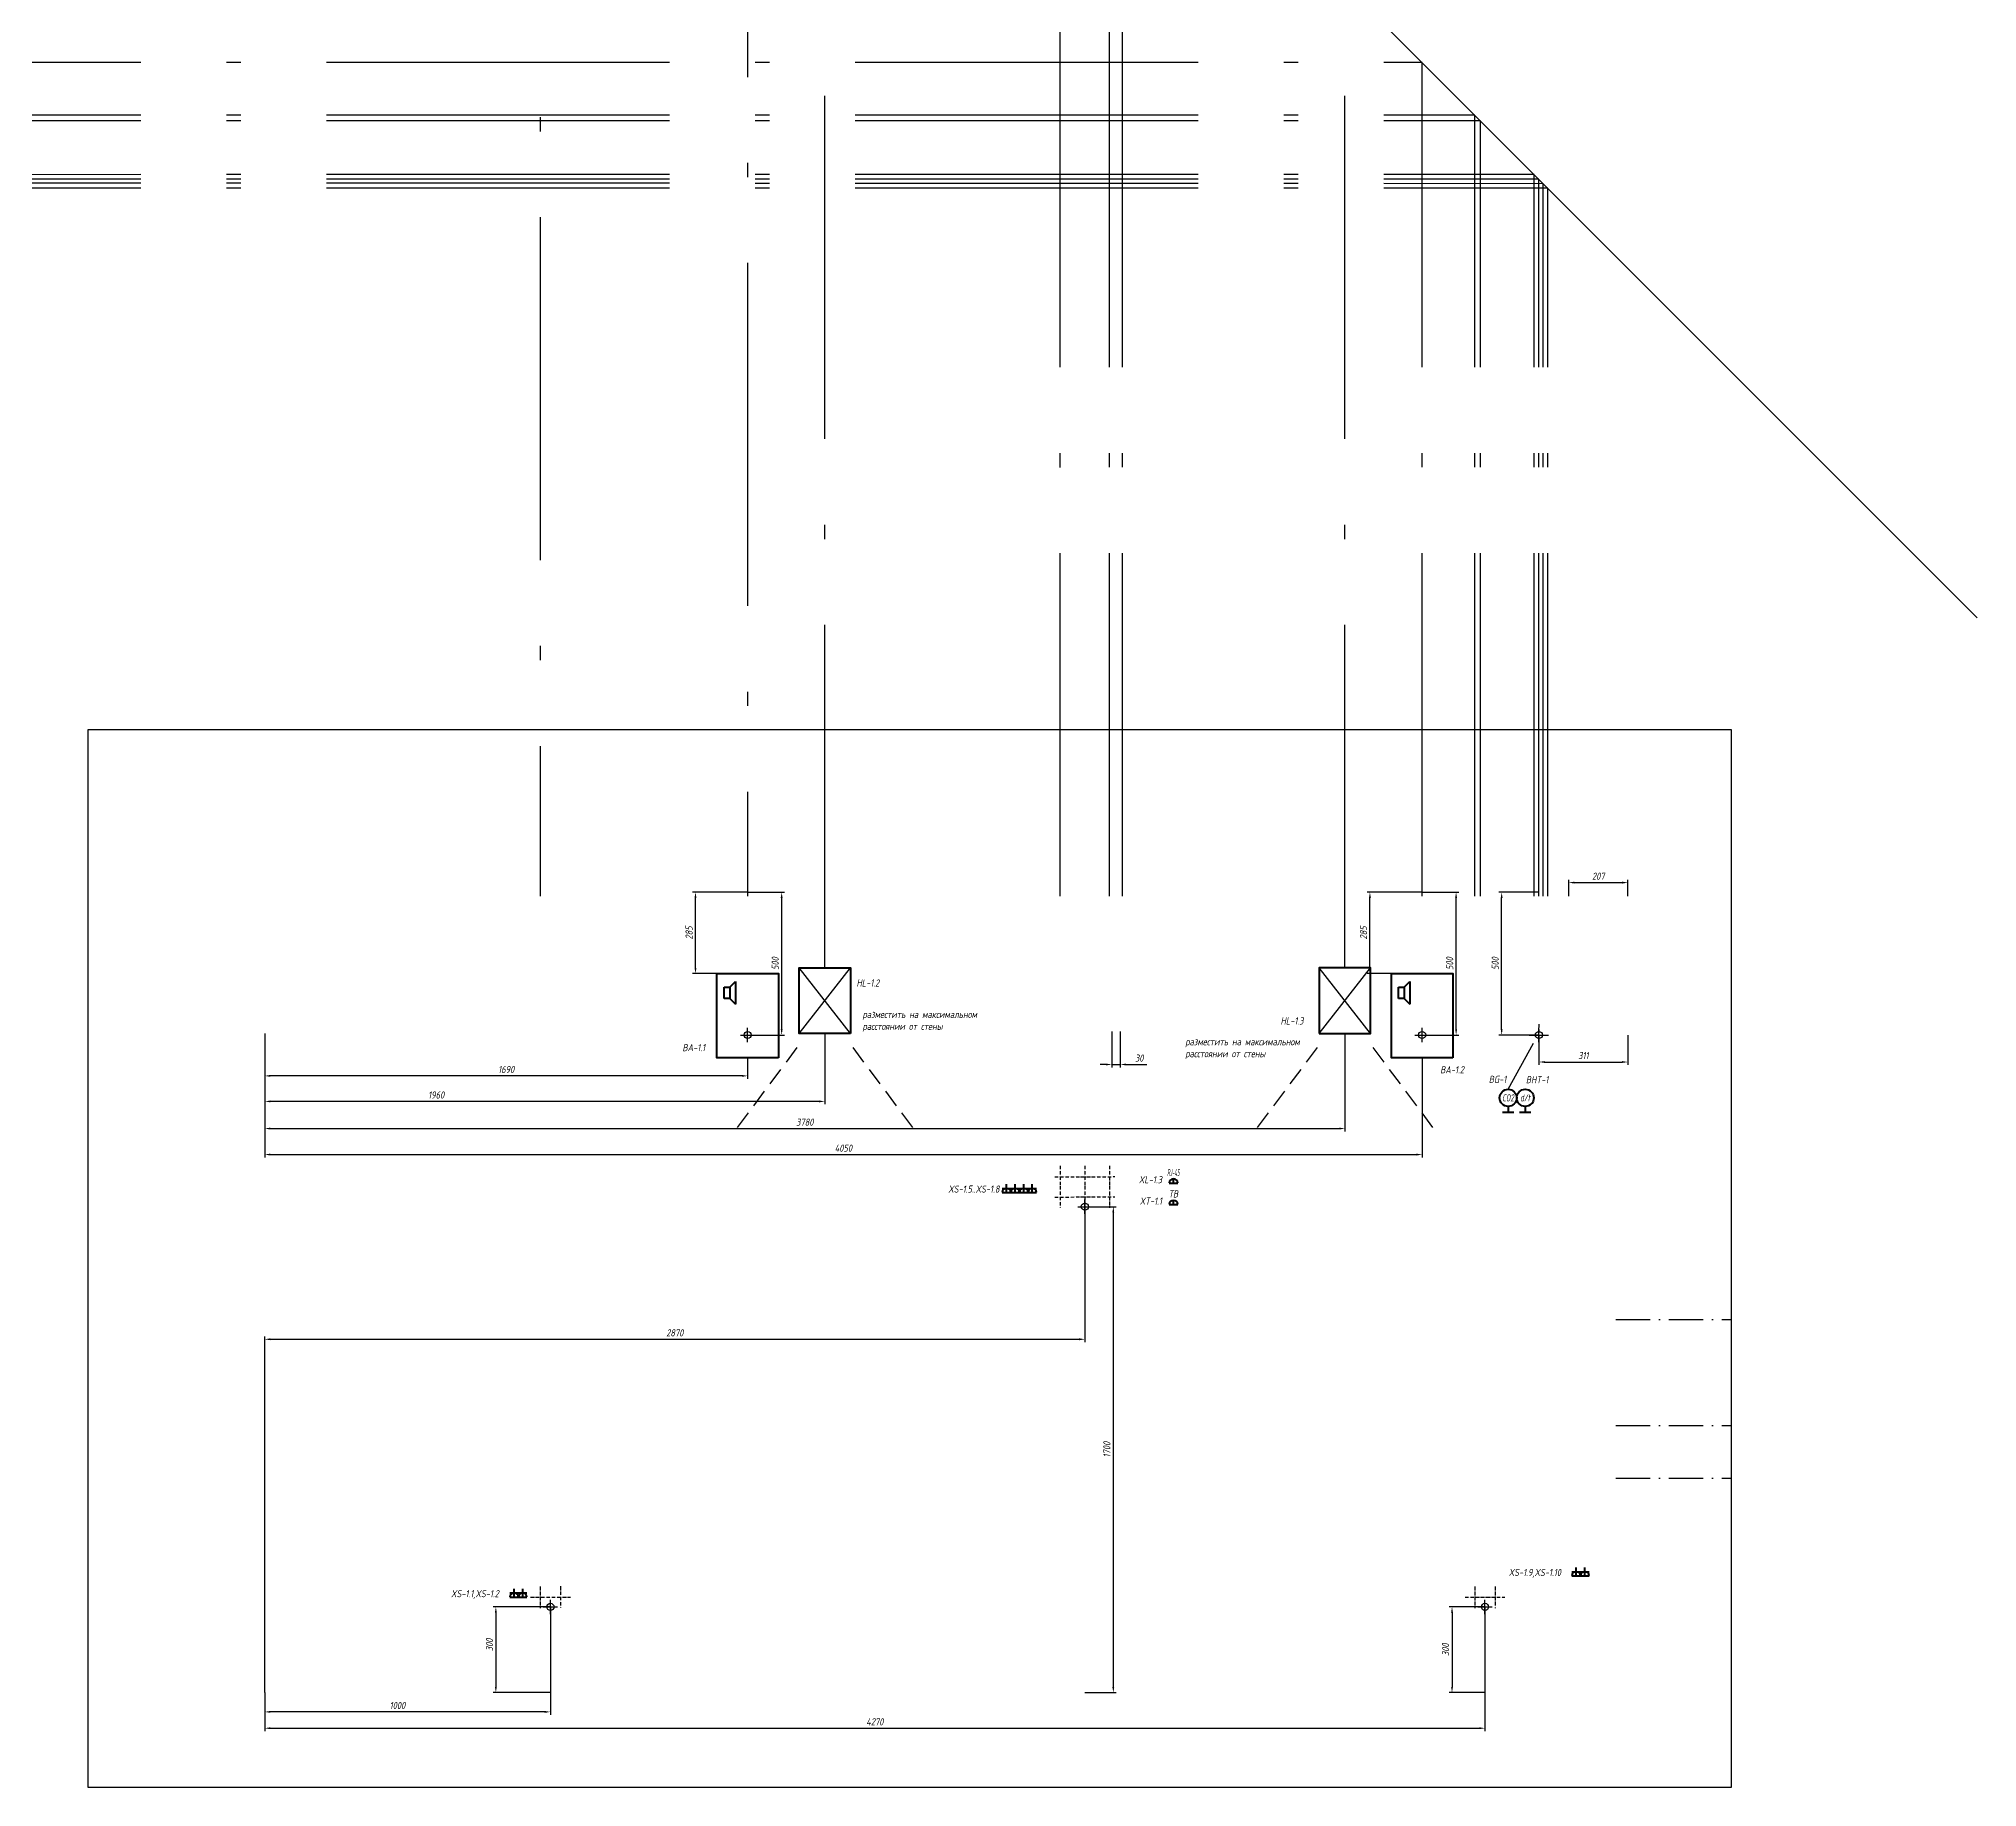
# Model space of a CAD drawing. Header units: millimetres. Extents: x -47065 to -19574, y -34741 to 8266.
# Drawn here: x -26357 to -19574, y -26128 to -20011 of the extents above; entities that cross this region are included whole.
import ezdxf
from ezdxf.enums import TextEntityAlignment as Align

# ---------------------------------------------------------------- set-up
doc = ezdxf.new("R2010")
doc.units = ezdxf.units.MM
doc.header["$PDMODE"] = 34
doc.header["$PDSIZE"] = 25
doc.linetypes.add('ACAD_ISO10W100', pattern=[18.5, 12, -3, 0.5, -3])
doc.linetypes.add('DASHED', pattern=[19.05, 12.7, -6.35])
doc.layers.add('02 ЭОМ и СС', color=7, linetype='Continuous')
doc.layers.add('11 Привязка размеры', color=7, linetype='Continuous')
doc.layers.add('100 noprint', color=1, linetype='Continuous', plot=False)
doc.styles.get("Standard").update_dxf_attribs({"font": ''})
doc.styles.add('ГОСТ-ISOCPEUR', font='isocpeui.ttf', dxfattribs={"width": 0.8})
doc.styles.get('Standard').set_extended_font_data('Ubuntu')
doc.dimstyles.new('ISO-25', dxfattribs={"dimtxt": 2.5, "dimasz": 2.5, "dimexe": 1.25, "dimexo": 0.625, "dimtad": 1, "dimtxsty": 'Standard', "dimcen": 2.5, "dimadec": 0, "dimazin": 0, "dimtfac": 1, "dimtmove": 0, "dimatfit": 3, "dimfxl": 1, "dimarcsym": 0})

# ---------------------------------------------------------------- blocks, each defined once
blk = doc.blocks.new('*D1')
at = {"layer": '11 Привязка размеры', "color": 0, "lineweight": -2, "transparency": 16777216}
for p, q in [((-24566.3, -25496.7), (-24767.4, -25496.7)), ((-24757.4, -25516.7), (-24757.4, -25776.7)), ((-24566.3, -25796.7), (-24767.4, -25796.7))]:
    blk.add_line(p, q, dxfattribs=at)
at = {"layer": '11 Привязка размеры', "color": 0, "transparency": 16777216}
for points in [[(-24754.1, -25516.7), (-24760.7, -25516.7), (-24757.4, -25496.7)], [(-24760.7, -25776.7), (-24754.1, -25776.7), (-24757.4, -25796.7)]]:
    blk.add_solid(points, dxfattribs=at)
at = {"layer": 'Defpoints', "color": 0, "transparency": 16777216}
for p in [(-24566.3, -25496.7), (-24757.4, -25796.7), (-24566.3, -25796.7)]:
    blk.add_point(p, dxfattribs=at)
at = {"layer": '11 Привязка размеры', "color": 0, "transparency": 16777216, "insert": (-24779.9, -25629.7), "char_height": 25, "attachment_point": 5, "rotation": 90, "style": 'ГОСТ-ISOCPEUR'}
blk.add_mtext('300', dxfattribs=at)
blk = doc.blocks.new('*D2')
at = {"layer": '11 Привязка размеры', "color": 0, "lineweight": -2, "transparency": 16777216}
for p, q in [((-24566.3, -25496.7), (-24566.3, -25874)), ((-25566.3, -25796.7), (-25566.3, -25874)), ((-24586.3, -25864), (-25546.3, -25864))]:
    blk.add_line(p, q, dxfattribs=at)
at = {"layer": '11 Привязка размеры', "color": 0, "transparency": 16777216}
for points in [[(-25546.3, -25860.7), (-25546.3, -25867.4), (-25566.3, -25864)], [(-24586.3, -25867.4), (-24586.3, -25860.7), (-24566.3, -25864)]]:
    blk.add_solid(points, dxfattribs=at)
at = {"layer": 'Defpoints', "color": 0, "transparency": 16777216}
for p in [(-24566.3, -25496.7), (-25566.3, -25796.7), (-25566.3, -25864)]:
    blk.add_point(p, dxfattribs=at)
at = {"layer": '11 Привязка размеры', "color": 0, "transparency": 16777216, "insert": (-25101.8, -25841.5), "char_height": 25, "attachment_point": 5, "style": 'ГОСТ-ISOCPEUR'}
blk.add_mtext('1000', dxfattribs=at)
blk = doc.blocks.new('*D3')
at = {"layer": '11 Привязка размеры', "color": 0, "lineweight": -2, "transparency": 16777216}
for p, q in [((-22696.3, -24096.7), (-22696.3, -24570.6)), ((-25566.3, -25796.7), (-25566.3, -24550.6)), ((-25546.3, -24560.6), (-22716.3, -24560.6))]:
    blk.add_line(p, q, dxfattribs=at)
at = {"layer": '11 Привязка размеры', "color": 0, "transparency": 16777216}
for points in [[(-25546.3, -24557.2), (-25546.3, -24563.9), (-25566.3, -24560.6)], [(-22716.3, -24563.9), (-22716.3, -24557.2), (-22696.3, -24560.6)]]:
    blk.add_solid(points, dxfattribs=at)
at = {"layer": 'Defpoints', "color": 0, "transparency": 16777216}
for p in [(-22696.3, -24096.7), (-22696.3, -24560.6), (-25566.3, -25796.7)]:
    blk.add_point(p, dxfattribs=at)
at = {"layer": '11 Привязка размеры', "color": 0, "transparency": 16777216, "insert": (-24131.3, -24538.1), "char_height": 25, "attachment_point": 5, "style": 'ГОСТ-ISOCPEUR'}
blk.add_mtext('2870', dxfattribs=at)
blk = doc.blocks.new('*D4')
at = {"layer": '11 Привязка размеры', "color": 0, "lineweight": -2, "transparency": 16777216}
for p, q in [((-22696.3, -24096.7), (-22586.8, -24096.7)), ((-22596.8, -24116.7), (-22596.8, -25776.7)), ((-22696.3, -25796.7), (-22586.8, -25796.7))]:
    blk.add_line(p, q, dxfattribs=at)
at = {"layer": '11 Привязка размеры', "color": 0, "transparency": 16777216}
for points in [[(-22593.5, -24116.7), (-22600.2, -24116.7), (-22596.8, -24096.7)], [(-22600.2, -25776.7), (-22593.5, -25776.7), (-22596.8, -25796.7)]]:
    blk.add_solid(points, dxfattribs=at)
at = {"layer": 'Defpoints', "color": 0, "transparency": 16777216}
for p in [(-22696.3, -24096.7), (-22696.3, -25796.7), (-22596.8, -25796.7)]:
    blk.add_point(p, dxfattribs=at)
at = {"layer": '11 Привязка размеры', "color": 0, "transparency": 16777216, "insert": (-22619.3, -24946.7), "char_height": 25, "attachment_point": 5, "rotation": 90, "style": 'ГОСТ-ISOCPEUR'}
blk.add_mtext('1700', dxfattribs=at)
blk = doc.blocks.new('*D5')
at = {"layer": '11 Привязка размеры', "color": 0, "lineweight": -2, "transparency": 16777216}
for p, q in [((-21296.3, -25496.7), (-21296.3, -25931.2)), ((-25566.3, -25796.7), (-25566.3, -25931.2)), ((-25546.3, -25921.2), (-21316.3, -25921.2))]:
    blk.add_line(p, q, dxfattribs=at)
at = {"layer": '11 Привязка размеры', "color": 0, "transparency": 16777216}
for points in [[(-25546.3, -25917.8), (-25546.3, -25924.5), (-25566.3, -25921.2)], [(-21316.3, -25924.5), (-21316.3, -25917.8), (-21296.3, -25921.2)]]:
    blk.add_solid(points, dxfattribs=at)
at = {"layer": 'Defpoints', "color": 0, "transparency": 16777216}
for p in [(-21296.3, -25496.7), (-25566.3, -25796.7), (-21296.3, -25921.2)]:
    blk.add_point(p, dxfattribs=at)
at = {"layer": '11 Привязка размеры', "color": 0, "transparency": 16777216, "insert": (-23431.3, -25898.7), "char_height": 25, "attachment_point": 5, "style": 'ГОСТ-ISOCPEUR'}
blk.add_mtext('4270', dxfattribs=at)
blk = doc.blocks.new('*D6')
at = {"layer": '11 Привязка размеры', "color": 0, "lineweight": -2, "transparency": 16777216}
for p, q in [((-21296.3, -25496.7), (-21421.6, -25496.7)), ((-21411.6, -25516.7), (-21411.6, -25776.7)), ((-21296.3, -25796.7), (-21421.6, -25796.7))]:
    blk.add_line(p, q, dxfattribs=at)
at = {"layer": '11 Привязка размеры', "color": 0, "transparency": 16777216}
for points in [[(-21408.3, -25516.7), (-21414.9, -25516.7), (-21411.6, -25496.7)], [(-21414.9, -25776.7), (-21408.3, -25776.7), (-21411.6, -25796.7)]]:
    blk.add_solid(points, dxfattribs=at)
at = {"layer": 'Defpoints', "color": 0, "transparency": 16777216}
for p in [(-21296.3, -25496.7), (-21411.6, -25796.7), (-21296.3, -25796.7)]:
    blk.add_point(p, dxfattribs=at)
at = {"layer": '11 Привязка размеры', "color": 0, "transparency": 16777216, "insert": (-21434.1, -25646.7), "char_height": 25, "attachment_point": 5, "rotation": 90, "style": 'ГОСТ-ISOCPEUR'}
blk.add_mtext('300', dxfattribs=at)
blk = doc.blocks.new('громкоговоритель')
at = {"color": 0, "lineweight": -2}
for p, q in [((0, -2), (0, 2)), ((0, 2), (2, 2)), ((2, 2), (4, 4)), ((2, 2), (2, -2)), ((4, 4), (4, -4)), ((2, -2), (0, -2)), ((2, -2), (4, -4))]:
    blk.add_line(p, q, dxfattribs=at)
blk = doc.blocks.new('*D8')
at = {"layer": '11 Привязка размеры', "color": 0, "lineweight": -2, "transparency": 16777216}
for p, q in [((-25566.3, -23576.2), (-25566.3, -23649.2)), ((-23876.3, -23576.2), (-23876.3, -23649.2)), ((-23896.3, -23639.2), (-25546.3, -23639.2))]:
    blk.add_line(p, q, dxfattribs=at)
at = {"layer": '11 Привязка размеры', "color": 0, "transparency": 16777216}
for points in [[(-25546.3, -23635.8), (-25546.3, -23642.5), (-25566.3, -23639.2)], [(-23896.3, -23642.5), (-23896.3, -23635.8), (-23876.3, -23639.2)]]:
    blk.add_solid(points, dxfattribs=at)
at = {"layer": 'Defpoints', "color": 0, "transparency": 16777216}
for p in [(-25566.3, -23576.2), (-23876.3, -23576.2), (-25566.3, -23639.2)]:
    blk.add_point(p, dxfattribs=at)
at = {"layer": '11 Привязка размеры', "color": 0, "transparency": 16777216, "insert": (-24721.3, -23616.7), "char_height": 25, "attachment_point": 5, "style": 'ГОСТ-ISOCPEUR'}
blk.add_mtext('1690', dxfattribs=at)
blk = doc.blocks.new('*D9')
at = {"layer": '11 Привязка размеры', "color": 0, "lineweight": -2, "transparency": 16777216}
for p, q in [((-25566.3, -23576.8), (-25566.3, -23924.4)), ((-21516.3, -23576.2), (-21516.3, -23924.4)), ((-25546.3, -23914.4), (-21536.3, -23914.4))]:
    blk.add_line(p, q, dxfattribs=at)
at = {"layer": '11 Привязка размеры', "color": 0, "transparency": 16777216}
for points in [[(-25546.3, -23911.1), (-25546.3, -23917.8), (-25566.3, -23914.4)], [(-21536.3, -23917.8), (-21536.3, -23911.1), (-21516.3, -23914.4)]]:
    blk.add_solid(points, dxfattribs=at)
at = {"layer": 'Defpoints', "color": 0, "transparency": 16777216}
for p in [(-25566.3, -23576.8), (-21516.3, -23576.2), (-21516.3, -23914.4)]:
    blk.add_point(p, dxfattribs=at)
at = {"layer": '11 Привязка размеры', "color": 0, "transparency": 16777216, "insert": (-23541.3, -23891.9), "char_height": 25, "attachment_point": 5, "style": 'ГОСТ-ISOCPEUR'}
blk.add_mtext('4050', dxfattribs=at)
blk = doc.blocks.new('*D10')
at = {"layer": '11 Привязка размеры', "color": 0, "lineweight": -2, "transparency": 16777216}
for p, q in [((-25566.3, -23491.2), (-25566.3, -23738.5)), ((-23606.3, -23491.2), (-23606.3, -23738.5)), ((-23626.3, -23728.5), (-25546.3, -23728.5))]:
    blk.add_line(p, q, dxfattribs=at)
at = {"layer": '11 Привязка размеры', "color": 0, "transparency": 16777216}
for points in [[(-25546.3, -23725.1), (-25546.3, -23731.8), (-25566.3, -23728.5)], [(-23626.3, -23731.8), (-23626.3, -23725.1), (-23606.3, -23728.5)]]:
    blk.add_solid(points, dxfattribs=at)
at = {"layer": 'Defpoints', "color": 0, "transparency": 16777216}
for p in [(-25566.3, -23491.2), (-23606.3, -23491.2), (-25566.3, -23728.5)]:
    blk.add_point(p, dxfattribs=at)
at = {"layer": '11 Привязка размеры', "color": 0, "transparency": 16777216, "insert": (-24966.3, -23706), "char_height": 25, "attachment_point": 5, "style": 'ГОСТ-ISOCPEUR'}
blk.add_mtext('1960', dxfattribs=at)
blk = doc.blocks.new('*D11')
at = {"layer": '11 Привязка размеры', "color": 0, "lineweight": -2, "transparency": 16777216}
for p, q in [((-25566.3, -23491.8), (-25566.3, -23833.5)), ((-21786.3, -23491.2), (-21786.3, -23833.5)), ((-25546.3, -23823.5), (-21806.3, -23823.5))]:
    blk.add_line(p, q, dxfattribs=at)
at = {"layer": '11 Привязка размеры', "color": 0, "transparency": 16777216}
for points in [[(-25546.3, -23820.1), (-25546.3, -23826.8), (-25566.3, -23823.5)], [(-21806.3, -23826.8), (-21806.3, -23820.1), (-21786.3, -23823.5)]]:
    blk.add_solid(points, dxfattribs=at)
at = {"layer": 'Defpoints', "color": 0, "transparency": 16777216}
for p in [(-25566.3, -23491.8), (-21786.3, -23491.2), (-21786.3, -23823.5)]:
    blk.add_point(p, dxfattribs=at)
at = {"layer": '11 Привязка размеры', "color": 0, "transparency": 16777216, "insert": (-23676.3, -23801), "char_height": 25, "attachment_point": 5, "style": 'ГОСТ-ISOCPEUR'}
blk.add_mtext('3780', dxfattribs=at)
blk = doc.blocks.new('датчик температуры и влажности')
at = {"color": 0, "lineweight": -2}
for p, q in [((-2, 0), (2, 0)), ((0, 2), (0, 0))]:
    blk.add_line(p, q, dxfattribs=at)
blk.add_circle((0, 5), 3, dxfattribs=at)
at = {"color": 0, "lineweight": -2, "style": 'ГОСТ-ISOCPEUR', "width": 0.6}
blk.add_text('d/t', height=2.5, rotation=360, dxfattribs=at).set_placement((-0.01, 5), align=Align.MIDDLE_CENTER)
blk = doc.blocks.new('датчик CO2')
at = {"color": 0, "lineweight": -2}
for p, q in [((-2, 0), (2, 0)), ((0, 2), (0, 0))]:
    blk.add_line(p, q, dxfattribs=at)
blk.add_circle((0, 5), 3, dxfattribs=at)
at = {"color": 0, "lineweight": -2, "style": 'ГОСТ-ISOCPEUR', "width": 0.6}
blk.add_text('CO2', height=2.5, rotation=360, dxfattribs=at).set_placement((-0.01, 5), align=Align.MIDDLE_CENTER)
blk = doc.blocks.new('*D14')
at = {"layer": '11 Привязка размеры', "color": 0, "lineweight": -2, "transparency": 16777216}
for p, q in [((-21516.3, -22996.7), (-21708.9, -22996.7)), ((-21698.9, -23261.2), (-21698.9, -23016.7)), ((-21516.3, -23281.2), (-21708.9, -23281.2))]:
    blk.add_line(p, q, dxfattribs=at)
at = {"layer": '11 Привязка размеры', "color": 0, "transparency": 16777216}
for points in [[(-21695.5, -23016.7), (-21702.2, -23016.7), (-21698.9, -22996.7)], [(-21702.2, -23261.2), (-21695.5, -23261.2), (-21698.9, -23281.2)]]:
    blk.add_solid(points, dxfattribs=at)
at = {"layer": 'Defpoints', "color": 0, "transparency": 16777216}
for p in [(-21698.9, -22996.7), (-21516.3, -22996.7), (-21516.3, -23281.2)]:
    blk.add_point(p, dxfattribs=at)
at = {"layer": '11 Привязка размеры', "color": 0, "transparency": 16777216, "insert": (-21721.4, -23138.9), "char_height": 25, "attachment_point": 5, "rotation": 90, "style": 'ГОСТ-ISOCPEUR'}
blk.add_mtext('285', dxfattribs=at)
blk = doc.blocks.new('*D15')
at = {"layer": '11 Привязка размеры', "color": 0, "lineweight": -2, "transparency": 16777216}
for p, q in [((-23876.3, -22996.7), (-24068.9, -22996.7)), ((-24058.9, -23261.2), (-24058.9, -23016.7)), ((-23876.3, -23281.2), (-24068.9, -23281.2))]:
    blk.add_line(p, q, dxfattribs=at)
at = {"layer": '11 Привязка размеры', "color": 0, "transparency": 16777216}
for points in [[(-24055.5, -23016.7), (-24062.2, -23016.7), (-24058.9, -22996.7)], [(-24062.2, -23261.2), (-24055.5, -23261.2), (-24058.9, -23281.2)]]:
    blk.add_solid(points, dxfattribs=at)
at = {"layer": 'Defpoints', "color": 0, "transparency": 16777216}
for p in [(-24058.9, -22996.7), (-23876.3, -22996.7), (-23876.3, -23281.2)]:
    blk.add_point(p, dxfattribs=at)
at = {"layer": '11 Привязка размеры', "color": 0, "transparency": 16777216, "insert": (-24081.4, -23138.9), "char_height": 25, "attachment_point": 5, "rotation": 90, "style": 'ГОСТ-ISOCPEUR'}
blk.add_mtext('285', dxfattribs=at)
blk = doc.blocks.new('*D16')
at = {"layer": '11 Привязка размеры', "color": 0, "lineweight": -2, "transparency": 16777216}
for p, q in [((-21107.6, -22996.7), (-21247.9, -22996.7)), ((-21237.9, -23476.2), (-21237.9, -23016.7)), ((-21107.6, -23496.2), (-21247.9, -23496.2))]:
    blk.add_line(p, q, dxfattribs=at)
at = {"layer": '11 Привязка размеры', "color": 0, "transparency": 16777216}
for points in [[(-21234.6, -23016.7), (-21241.2, -23016.7), (-21237.9, -22996.7)], [(-21241.2, -23476.2), (-21234.6, -23476.2), (-21237.9, -23496.2)]]:
    blk.add_solid(points, dxfattribs=at)
at = {"layer": 'Defpoints', "color": 0, "transparency": 16777216}
for p in [(-21237.9, -22996.7), (-21107.6, -22996.7), (-21107.6, -23496.2)]:
    blk.add_point(p, dxfattribs=at)
at = {"layer": '11 Привязка размеры', "color": 0, "transparency": 16777216, "insert": (-21260.4, -23246.4), "char_height": 25, "attachment_point": 5, "rotation": 90, "style": 'ГОСТ-ISOCPEUR'}
blk.add_mtext('500', dxfattribs=at)
blk = doc.blocks.new('*D17')
at = {"layer": '11 Привязка размеры', "color": 0, "lineweight": -2, "transparency": 16777216}
for p, q in [((-21107.6, -23496.2), (-21107.6, -23600.6)), ((-20796.3, -23496.2), (-20796.3, -23600.6)), ((-21087.6, -23590.6), (-20816.3, -23590.6))]:
    blk.add_line(p, q, dxfattribs=at)
at = {"layer": '11 Привязка размеры', "color": 0, "transparency": 16777216}
for points in [[(-21087.6, -23587.3), (-21087.6, -23593.9), (-21107.6, -23590.6)], [(-20816.3, -23593.9), (-20816.3, -23587.3), (-20796.3, -23590.6)]]:
    blk.add_solid(points, dxfattribs=at)
at = {"layer": 'Defpoints', "color": 0, "transparency": 16777216}
for p in [(-21107.6, -23496.2), (-20796.3, -23496.2), (-20796.3, -23590.6)]:
    blk.add_point(p, dxfattribs=at)
at = {"layer": '11 Привязка размеры', "color": 0, "transparency": 16777216, "insert": (-20951.9, -23568.1), "char_height": 25, "attachment_point": 5, "style": 'ГОСТ-ISOCPEUR'}
blk.add_mtext('311', dxfattribs=at)
blk = doc.blocks.new('*D18')
at = {"layer": '11 Привязка размеры', "color": 0, "lineweight": -2, "transparency": 16777216}
for p, q in [((-21516.3, -22996.7), (-21387.3, -22996.7)), ((-21397.3, -23476.2), (-21397.3, -23016.7)), ((-21516.3, -23496.2), (-21387.3, -23496.2))]:
    blk.add_line(p, q, dxfattribs=at)
at = {"layer": '11 Привязка размеры', "color": 0, "transparency": 16777216}
for points in [[(-21394, -23016.7), (-21400.7, -23016.7), (-21397.3, -22996.7)], [(-21400.7, -23476.2), (-21394, -23476.2), (-21397.3, -23496.2)]]:
    blk.add_solid(points, dxfattribs=at)
at = {"layer": 'Defpoints', "color": 0, "transparency": 16777216}
for p in [(-21516.3, -22996.7), (-21397.3, -22996.7), (-21516.3, -23496.2)]:
    blk.add_point(p, dxfattribs=at)
at = {"layer": '11 Привязка размеры', "color": 0, "transparency": 16777216, "insert": (-21419.8, -23246.4), "char_height": 25, "attachment_point": 5, "rotation": 90, "style": 'ГОСТ-ISOCPEUR'}
blk.add_mtext('500', dxfattribs=at)
blk = doc.blocks.new('*D19')
at = {"layer": '11 Привязка размеры', "color": 0, "lineweight": -2, "transparency": 16777216}
for p, q in [((-23876.3, -22996.7), (-23747.3, -22996.7)), ((-23757.3, -23476.2), (-23757.3, -23016.7)), ((-23876.3, -23496.2), (-23747.3, -23496.2))]:
    blk.add_line(p, q, dxfattribs=at)
at = {"layer": '11 Привязка размеры', "color": 0, "transparency": 16777216}
for points in [[(-23754, -23016.7), (-23760.7, -23016.7), (-23757.3, -22996.7)], [(-23760.7, -23476.2), (-23754, -23476.2), (-23757.3, -23496.2)]]:
    blk.add_solid(points, dxfattribs=at)
at = {"layer": 'Defpoints', "color": 0, "transparency": 16777216}
for p in [(-23876.3, -22996.7), (-23757.3, -22996.7), (-23876.3, -23496.2)]:
    blk.add_point(p, dxfattribs=at)
at = {"layer": '11 Привязка размеры', "color": 0, "transparency": 16777216, "insert": (-23779.8, -23246.4), "char_height": 25, "attachment_point": 5, "rotation": 90, "style": 'ГОСТ-ISOCPEUR'}
blk.add_mtext('500', dxfattribs=at)
blk = doc.blocks.new('*D32')
at = {"layer": '11 Привязка размеры', "color": 0, "lineweight": -2, "transparency": 16777216}
for p, q in [((-22602.3, -23484.3), (-22602.3, -23609.4)), ((-22572.3, -23484.3), (-22572.3, -23609.4)), ((-22622.3, -23599.4), (-22642.3, -23599.4)), ((-22602.3, -23599.4), (-22572.3, -23599.4)), ((-22552.3, -23599.4), (-22479.9, -23599.4))]:
    blk.add_line(p, q, dxfattribs=at)
at = {"layer": '11 Привязка размеры', "color": 0, "transparency": 16777216}
for points in [[(-22622.3, -23602.7), (-22622.3, -23596.1), (-22602.3, -23599.4)], [(-22552.3, -23596.1), (-22552.3, -23602.7), (-22572.3, -23599.4)]]:
    blk.add_solid(points, dxfattribs=at)
at = {"layer": 'Defpoints', "color": 0, "transparency": 16777216}
for p in [(-22602.3, -23484.3), (-22572.3, -23484.3), (-22572.3, -23599.4)]:
    blk.add_point(p, dxfattribs=at)
at = {"layer": '11 Привязка размеры', "color": 0, "transparency": 16777216, "insert": (-22506.1, -23576.9), "char_height": 25, "attachment_point": 5, "style": 'ГОСТ-ISOCPEUR'}
blk.add_mtext('30', dxfattribs=at)
blk = doc.blocks.new('розетка скрытая трехполюсная')
at = {"color": 0, "lineweight": -2}
for p, q in [((-1.5, 1.5), (1.5, 1.5)), ((-1.5, 0), (1.5, 0)), ((0, 0), (0, 3))]:
    blk.add_line(p, q, dxfattribs=at)
blk.add_arc((0, 0), 1.5, 0, 180, dxfattribs=at)
blk = doc.blocks.new('розетка RJ-45')
at = {"color": 0, "lineweight": -2}
for p, q in [((-1.5, 0), (1.5, 0)), ((0, 0), (0, 1.5))]:
    blk.add_line(p, q, dxfattribs=at)
blk.add_arc((0, 0), 1.5, 0, 180, dxfattribs=at)
at = {"color": 0, "lineweight": -2, "style": 'ГОСТ-ISOCPEUR', "width": 0.4}
blk.add_text('RJ-45', height=2.5, dxfattribs=at).set_placement((0, 2.5), align=Align.CENTER)
blk = doc.blocks.new('розетка ТВ')
at = {"color": 0, "lineweight": -2}
for p, q in [((-1.5, 0), (1.5, 0)), ((0, 0), (0, 1.5))]:
    blk.add_line(p, q, dxfattribs=at)
blk.add_arc((0, 0), 1.5, 0, 180, dxfattribs=at)
at = {"color": 0, "lineweight": -2, "style": 'ГОСТ-ISOCPEUR', "width": 0.8}
blk.add_text('ТВ', height=2.5, dxfattribs=at).set_placement((0, 2.5), align=Align.CENTER)
blk = doc.blocks.new('*D59')
at = {"layer": '11 Привязка размеры', "color": 0, "lineweight": -2, "transparency": 16777216}
for p, q in [((-21003.1, -23010.2), (-21003.1, -22953.1)), ((-20983.1, -22963.1), (-20816.3, -22963.1)), ((-20796.3, -23010.2), (-20796.3, -22953.1))]:
    blk.add_line(p, q, dxfattribs=at)
at = {"layer": '11 Привязка размеры', "color": 0, "transparency": 16777216}
for points in [[(-20983.1, -22959.7), (-20983.1, -22966.4), (-21003.1, -22963.1)], [(-20816.3, -22966.4), (-20816.3, -22959.7), (-20796.3, -22963.1)]]:
    blk.add_solid(points, dxfattribs=at)
at = {"layer": 'Defpoints', "color": 0, "transparency": 16777216}
for p in [(-20796.3, -22963.1), (-21003.1, -23010.2), (-20796.3, -23010.2)]:
    blk.add_point(p, dxfattribs=at)
at = {"layer": '11 Привязка размеры', "color": 0, "transparency": 16777216, "insert": (-20899.7, -22940.6), "char_height": 25, "attachment_point": 5, "style": 'ГОСТ-ISOCPEUR'}
blk.add_mtext('207', dxfattribs=at)

msp = doc.modelspace()

# ---------------------------------------------------------------- linework, layer by layer
at = {"layer": '02 ЭОМ и СС', "color": 3}
for p, q in [((-23516.3, -23491.2), (-23696.3, -23261.2)), ((-23696.3, -23491.2), (-23516.3, -23261.2)), ((-21876.3, -23491.2), (-21696.3, -23261.2)), ((-21696.3, -23491.2), (-21876.3, -23261.2))]:
    msp.add_line(p, q, dxfattribs=at)
at = {"layer": '02 ЭОМ и СС'}
msp.add_line((-21215.3, -23686.1), (-21126.7, -23524.3), dxfattribs=at)
at = {"layer": '02 ЭОМ и СС', "color": 3, "linetype": 'DASHED', "ltscale": 5}
for p, q in [((-23704, -23540), (-23914.5, -23821.7)), ((-23508.5, -23540), (-23298, -23821.7)), ((-21884, -23540), (-22094.5, -23821.7)), ((-21688.5, -23540), (-21478, -23821.7))]:
    msp.add_line(p, q, dxfattribs=at)
at = {"layer": '02 ЭОМ и СС', "color": 3, "lineweight": 40, "flags": 128}
for points in [[(-23516.3, -23491.2), (-23696.3, -23491.2), (-23696.3, -23261.2), (-23516.3, -23261.2)], [(-21876.3, -23491.2), (-21696.3, -23491.2), (-21696.3, -23261.2), (-21876.3, -23261.2)]]:
    msp.add_lwpolyline(points, close=True, dxfattribs=at)
at = {"layer": '02 ЭОМ и СС', "lineweight": 40, "flags": 128}
for points in [[(-23768.8, -23576.2), (-23983.8, -23576.2), (-23983.8, -23281.2), (-23768.8, -23281.2)], [(-21408.8, -23576.2), (-21623.8, -23576.2), (-21623.8, -23281.2), (-21408.8, -23281.2)]]:
    msp.add_lwpolyline(points, close=True, dxfattribs=at)
at = {"layer": '02 ЭОМ и СС', "color": 1, "linetype": 'ACAD_ISO10W100', "ltscale": 10, "flags": 128}
msp.add_lwpolyline([(-20838, -24491.6), (-20433.4, -24491.6)], dxfattribs=at)
at = {"layer": '02 ЭОМ и СС', "linetype": 'ACAD_ISO10W100', "ltscale": 10, "flags": 128}
for points in [[(-20838, -24862), (-20433.4, -24862)], [(-20838, -25046), (-20433.4, -25046)]]:
    msp.add_lwpolyline(points, dxfattribs=at)
at = {"layer": '100 noprint', "color": 1, "lineweight": -2, "ltscale": 100, "flags": 128}
msp.add_lwpolyline([(-26249, -15361.4), (-19573.8, -22036.6)], dxfattribs=at)
at = {"layer": '100 noprint', "color": 1, "linetype": 'ACAD_ISO10W100', "lineweight": -2, "ltscale": 100, "flags": 128}
for points in [[(-28375.2, -17008.6), (-24601.8, -17008.6), (-24601.8, -23010.2)], [(-28215.2, -17734.1), (-23876.3, -17734.1), (-23876.3, -23010.2)], [(-23606.3, -23261.2), (-23606.3, -18004.1), (-28294.9, -18004.1)], [(-22782.3, -23010.4), (-22782.3, -18828.1), (-28215.2, -18828.1)], [(-22610.3, -23010.3), (-22610.3, -19000.1), (-28215.2, -19000.1)], [(-22564.3, -23010.2), (-22564.3, -19046.1), (-28215.2, -19046.1)], [(-21786.3, -23261.2), (-21786.3, -19824.1), (-28390.2, -19824.1)], [(-21516.3, -23010.2), (-21516.3, -20094.1), (-28215.2, -20094.1)], [(-21331.8, -23010.2), (-21331.8, -20278.6), (-28215.2, -20278.6)], [(-21311.8, -23010.2), (-21311.8, -20298.6), (-28215.2, -20298.6)], [(-21124.3, -23010.2), (-21124.3, -20486.1), (-28215.2, -20486.7)], [(-21108.3, -23010.2), (-21108.3, -20502.1), (-28215.2, -20502.1)], [(-21092.3, -23010.2), (-21092.3, -20518.1), (-28215.2, -20515.2)], [(-21076.3, -23010.2), (-21076.3, -20534.1), (-28215.2, -20534.1)]]:
    msp.add_lwpolyline(points, dxfattribs=at)
at = {"layer": '100 noprint', "lineweight": -2}
msp.add_lwpolyline([(-26185, -22428.8), (-26185, -26127.5), (-20433.4, -26127.5), (-20433.4, -22428.8)], close=True, dxfattribs=at)
at = {"layer": '11 Привязка размеры', "linetype": 'ACAD_ISO10W100'}
for p, q in [((-21107.6, -23458.3), (-21107.6, -23534.1)), ((-21107.6, -23458.3), (-21107.6, -23534.1)), ((-21141.6, -23496.2), (-21073.6, -23496.4)), ((-21141.6, -23496.2), (-21073.6, -23496.4)), ((-22801.3, -23991.9), (-22591.3, -23991.7)), ((-22801.3, -23991.9), (-22591.3, -23991.7)), ((-22782.3, -23954), (-22782.3, -24029.8)), ((-22782.3, -23954), (-22782.3, -24029.8)), ((-22696.3, -23953.8), (-22696.3, -24029.6)), ((-22696.3, -23953.8), (-22696.3, -24029.6)), ((-22610.3, -23953.6), (-22610.3, -24029.4)), ((-22610.3, -23953.6), (-22610.3, -24029.4)), ((-22801.3, -24062.9), (-22591.3, -24062.7)), ((-22801.3, -24062.9), (-22591.3, -24062.7)), ((-22782.3, -24025), (-22782.3, -24100.8)), ((-22782.3, -24025), (-22782.3, -24100.8)), ((-22696.3, -24024.8), (-22696.3, -24100.6)), ((-22696.3, -24024.8), (-22696.3, -24100.6)), ((-22610.3, -24024.6), (-22610.3, -24100.4)), ((-22610.3, -24024.6), (-22610.3, -24100.4)), ((-24601.8, -25424.8), (-24601.8, -25500.6)), ((-24601.8, -25424.8), (-24601.8, -25500.6)), ((-24530.8, -25424.6), (-24530.8, -25500.4)), ((-24530.8, -25424.6), (-24530.8, -25500.4)), ((-21331.8, -25424.8), (-21331.8, -25500.6)), ((-21331.8, -25424.8), (-21331.8, -25500.6)), ((-21260.8, -25424.8), (-21260.8, -25500.6)), ((-21260.8, -25424.8), (-21260.8, -25500.6)), ((-24635.8, -25462.7), (-24496.8, -25462.7)), ((-24635.8, -25462.7), (-24496.8, -25462.7)), ((-21365.8, -25462.7), (-21226.8, -25462.7)), ((-21365.8, -25462.7), (-21226.8, -25462.7))]:
    msp.add_line(p, q, dxfattribs=at)
at = {"layer": '11 Привязка размеры', "lineweight": -2}
for p in [(-23876.3, -23496.2), (-23876.3, -23496.2), (-21516.3, -23496.2), (-21516.3, -23496.2), (-21107.6, -23496.2), (-21107.6, -23496.2), (-22696.3, -24096.7), (-22696.3, -24096.7), (-24566.3, -25496.7), (-24566.3, -25496.7), (-21296.3, -25496.7), (-21296.3, -25496.7)]:
    msp.add_point(p, dxfattribs=at)

# ---------------------------------------------------------------- block references
at = {"layer": '02 ЭОМ и СС', "lineweight": 40, "xscale": 10, "yscale": 10, "zscale": 10}
for name, p in [('громкоговоритель', (-23958.9, -23348.5)), ('громкоговоритель', (-21598.9, -23348.5)), ('датчик CO2', (-21215.3, -23766.1)), ('датчик температуры и влажности', (-21155.3, -23766.1))]:
    msp.add_blockref(name, p, dxfattribs=at)
at = {"layer": '02 ЭОМ и СС', "color": 6, "lineweight": 40, "xscale": 10, "yscale": 10, "zscale": 10}
for name, p in [('розетка RJ-45', (-22386.5, -24014.6)), ('розетка ТВ', (-22386.5, -24089.6))]:
    msp.add_blockref(name, p, dxfattribs=at)
at = {"layer": '02 ЭОМ и СС', "color": 1, "lineweight": 40, "xscale": 10, "yscale": 10, "zscale": 10}
for p in [(-22970.3, -24047.6), (-22940.3, -24047.6), (-22910.3, -24047.6), (-22880.3, -24047.6), (-20976.9, -25388.6), (-20946.9, -25388.6), (-24693.5, -25463), (-24663.5, -25463)]:
    msp.add_blockref('розетка скрытая трехполюсная', p, dxfattribs=at)

# ---------------------------------------------------------------- texts
at = {"layer": '02 ЭОМ и СС', "linetype": 'Continuous', "style": 'ГОСТ-ISOCPEUR', "width": 0.8}
for s, p in [('HL-1.2', (-23495.5, -23326.7)), ('HL-1.3', (-22011.5, -23459.5))]:
    msp.add_text(s, height=25, dxfattribs=at).set_placement(p)
for s, p in [('BA-1.1', (-24025.2, -23552.8)), ('BA-1.2', (-21369.7, -23630.2)), ('BG-1', (-21221.6, -23663.8)), ('BHT-1', (-21074.6, -23664.9)), ('XL-1.3', (-22426.5, -24014.6)), ('XS-1.5..XS-1.8', (-22995.3, -24047.6)), ('XT-1.1', (-22426.5, -24089.6)), ('XS-1.9,XS-1.10', (-21030.2, -25388.6)), ('XS-1.1,XS-1.2', (-24746.9, -25463))]:
    msp.add_text(s, height=25, dxfattribs=at).set_placement(p, align=Align.RIGHT)
at = {"layer": '02 ЭОМ и СС', "color": 3, "char_height": 25, "width": 492.953, "attachment_point": 1, "style": 'ГОСТ-ISOCPEUR'}
for insert in [(-23474.4, -23411.5), (-22345, -23507.3)]:
    msp.add_mtext('{разместить на максимальном расстоянии от стены}', dxfattribs=dict(at, insert=insert))

# ---------------------------------------------------------------- dimensions: what is measured, and where the dimension line sits
at = {"layer": '11 Привязка размеры'}
for base, p1, p2, picture, middle in [((-20796.3, -22963.1), (-21003.1, -23010.2), (-20796.3, -23010.2), '*D59', (-20899.7, -22940.6)), ((-22572.3, -23599.4), (-22602.3, -23484.3), (-22572.3, -23484.3), '*D32', (-22506.1, -23576.9)), ((-20796.3, -23590.6), (-21107.6, -23496.2), (-20796.3, -23496.2), '*D17', (-20951.9, -23568.1)), ((-21516.3, -23914.4), (-25566.3, -23576.8), (-21516.3, -23576.2), '*D9', (-23541.3, -23891.9))]:
    dim = msp.add_linear_dim(base=base, p1=p1, p2=p2, dimstyle='ISO-25', override={"dimtxt": 25, "dimasz": 20, "dimexe": 10, "dimexo": 0, "dimgap": 10, "dimdec": 0, "dimtxsty": 'ГОСТ-ISOCPEUR'}, dxfattribs=at)
    dim.commit()
    dim.dimension.update_dxf_attribs({"geometry": picture, "text_midpoint": middle})
for base, p1, p2, picture, middle in [((-24058.8680306, -22996.676885), (-23876.2570062, -23281.176885), (-23876.2570062, -22996.676885), '*D15', (-24081.3680306, -23138.926885)), ((-23757.3201232, -22996.676885), (-23876.2570062, -23496.176885), (-23876.2570062, -22996.676885), '*D19', (-23779.8201232, -23246.426885)), ((-21698.8680306, -22996.676885), (-21516.2570062, -23281.176885), (-21516.2570062, -22996.676885), '*D14', (-21721.3680306, -23138.926885)), ((-21397.3201232, -22996.676885), (-21516.2570062, -23496.176885), (-21516.2570062, -22996.676885), '*D18', (-21419.8201232, -23246.426885)), ((-21237.8863056, -22996.676885), (-21107.6320062, -23496.176885), (-21107.6320062, -22996.676885), '*D16', (-21260.3863056, -23246.426885)), ((-21411.6, -25796.7), (-21296.3, -25496.7), (-21296.3, -25796.7), '*D6', (-21434.1, -25646.7))]:
    dim = msp.add_linear_dim(base=base, p1=p1, p2=p2, angle=90, dimstyle='ISO-25', override={"dimtxt": 25, "dimasz": 20, "dimexe": 10, "dimexo": 0, "dimgap": 10, "dimdec": 0, "dimtxsty": 'ГОСТ-ISOCPEUR'}, dxfattribs=at)
    dim.commit()
    dim.dimension.update_dxf_attribs({"geometry": picture, "text_midpoint": middle})
for base, p1, p2, picture, middle in [((-25566.3, -23728.5), (-23606.3, -23491.2), (-25566.3, -23491.2), '*D10', (-24966.3, -23728.5)), ((-21786.3, -23823.5), (-25566.3, -23491.8), (-21786.3, -23491.2), '*D11', (-23676.3, -23823.5)), ((-25566.3, -23639.2), (-23876.3, -23576.2), (-25566.3, -23576.2), '*D8', (-24721.3, -23639.2)), ((-22696.3, -24560.6), (-25566.3, -25796.7), (-22696.3, -24096.7), '*D3', (-24131.3, -24560.6)), ((-25566.3, -25864), (-24566.3, -25496.7), (-25566.3, -25796.7), '*D2', (-25101.8, -25864)), ((-21296.3, -25921.2), (-25566.3, -25796.7), (-21296.3, -25496.7), '*D5', (-23431.3, -25921.2))]:
    dim = msp.add_linear_dim(base=base, p1=p1, p2=p2, dimstyle='ISO-25', override={"dimtxt": 25, "dimasz": 20, "dimexe": 10, "dimexo": 0, "dimgap": 10, "dimdec": 0, "dimtxsty": 'ГОСТ-ISOCPEUR'}, dxfattribs=at)
    dim.commit()
    dim.dimension.update_dxf_attribs({"geometry": picture, "text_midpoint": middle, "dimtype": 160})
for base, p1, p2, picture, middle in [((-22596.8, -25796.7), (-22696.3, -24096.7), (-22696.3, -25796.7), '*D4', (-22596.8, -24946.7)), ((-24757.4, -25796.7), (-24566.3, -25496.7), (-24566.3, -25796.7), '*D1', (-24757.4, -25629.7))]:
    dim = msp.add_linear_dim(base=base, p1=p1, p2=p2, angle=90, dimstyle='ISO-25', override={"dimtxt": 25, "dimasz": 20, "dimexe": 10, "dimexo": 0, "dimgap": 10, "dimdec": 0, "dimtxsty": 'ГОСТ-ISOCPEUR'}, dxfattribs=at)
    dim.commit()
    dim.dimension.update_dxf_attribs({"geometry": picture, "text_midpoint": middle, "dimtype": 160})

doc.saveas('drawing.dxf')
